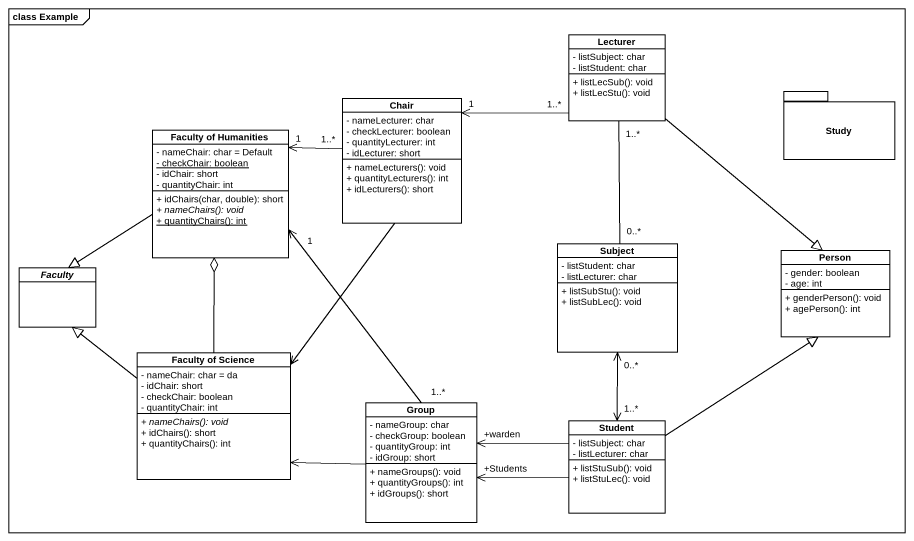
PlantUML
@startuml
mainframe class Example
hide circle
hide empty members
skinparam classAttributeIconSize 0
class Lecturer {
  - listSubject: char
  - listStudent: char
  + listLecSub(): void
  + listLecStu(): void
}
package Study {
}
class "Faculty of Humanities" as Faculty_of_Humanities {
  - nameChair: char = Default
  {static} - checkChair: boolean
  - idChair: short
  - quantityChair: int
  + idChairs(char, double): short
  {abstract} + nameChairs(): void
  {static} + quantityChairs(): int
}
class Chair {
  - nameLecturer: char
  - checkLecturer: boolean
  - quantityLecturer: int
  - idLecturer: short
  + nameLecturers(): void
  + quantityLecturers(): int
  + idLecturers(): short
}
class Subject {
  - listStudent: char
  - listLecturer: char
  + listSubStu(): void
  + listSubLec(): void
}
class "Person" as Person_ {
  - gender: boolean
  - age: int
  + genderPerson(): void
  + agePerson(): int
}
abstract class Faculty
class "Faculty of Science" as Faculty_of_Science {
  - nameChair: char = da
  - idChair: short
  - checkChair: boolean
  - quantityChair: int
  {abstract} + nameChairs(): void
  + idChairs(): short
  + quantityChairs(): int
}
class "Group" as Group_ {
  - nameGroup: char
  - checkGroup: boolean
  - quantityGroup: int
  - idGroup: short
  + nameGroups(): void
  + quantityGroups(): int
  + idGroups(): short
}
class Student {
  - listSubject: char
  - listLecturer: char
  + listStuSub(): void
  + listStuLec(): void
}
Lecturer "1..*" -- "0..*" Subject
Lecturer --|> Person_
Faculty_of_Humanities "1" <-right- "1..*" Chair
Faculty_of_Humanities --|> Faculty
Faculty_of_Humanities o-- Faculty_of_Science
Faculty_of_Humanities "1" <-- "1..*" Group_
Chair "1" <-right- "1..*" Lecturer
Faculty_of_Science <-up- Chair
Faculty_of_Science -up-|> Faculty
Faculty_of_Science <-right- Group_
Student "1..*" <-up-> "0..*" Subject
Student -up-|> Person_
Student -left-> "+warden" Group_
Student -left-> "+Students" Group_
@enduml
